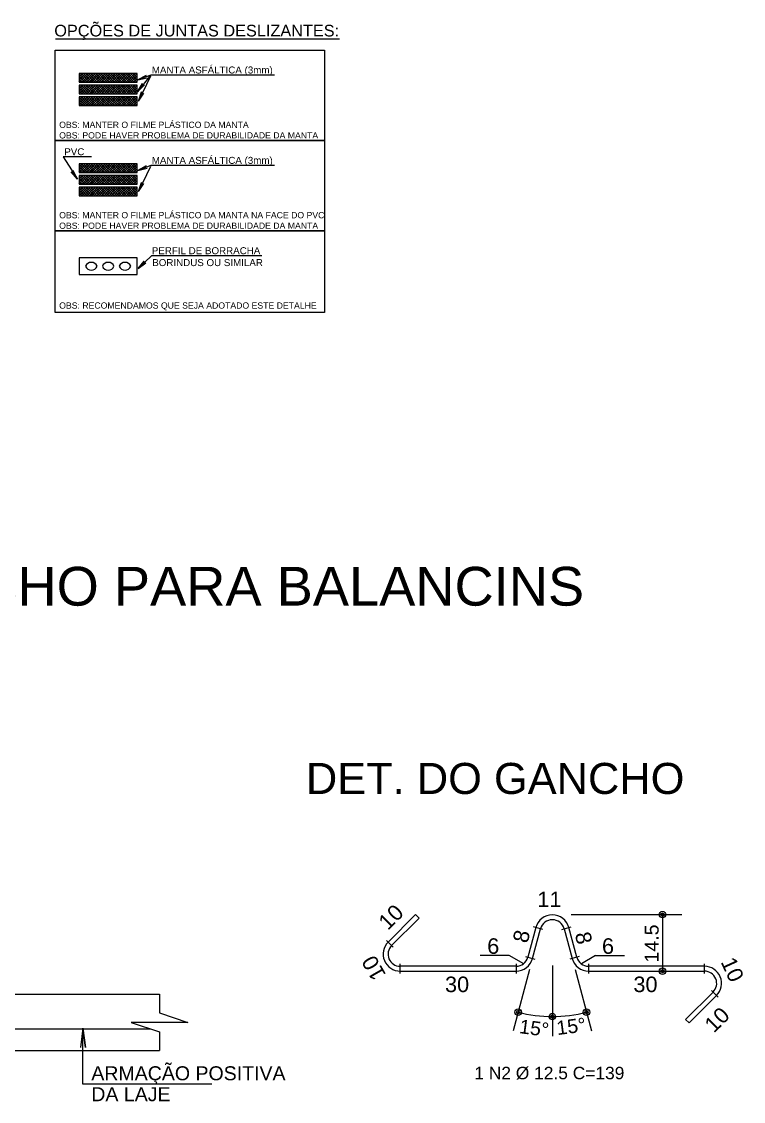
# Model space of a CAD drawing. Extents: x 0 to 119, y 0 to 84.
# Drawn here: x 62.22 to 71.51, y 43.78 to 57.69 of the extents above; entities that cross this region are included whole.
import ezdxf

# ---------------------------------------------------------------- set-up
doc = ezdxf.new("R2010")
doc.units = 0
doc.header["$MEASUREMENT"] = 0
for name, color, linetype in [('1', 3, 'CONTINUOUS'), ('10', 252, 'CONTINUOUS'), ('11', 4, 'CONTINUOUS'), ('12', 170, 'CONTINUOUS'), ('15', 12, 'CONTINUOUS'), ('3', 7, 'CONTINUOUS'), ('32', 250, 'CONTINUOUS'), ('9', 8, 'CONTINUOUS')]:
    doc.layers.add(name, color=color, linetype=linetype)
doc.styles.add('TQS_ARIAL', font='arial.ttf')

msp = doc.modelspace()

# ---------------------------------------------------------------- linework, layer by layer
at = {"layer": '1', "color": 3, "linetype": 'Continuous'}
for p, q in [((62.960126, 55.628734), (63.04154, 55.710149)), ((62.960126, 55.660554), (63.009721, 55.710149)), ((62.960126, 55.692374), (62.977901, 55.710149)), ((63.710126, 55.710149), (62.960126, 55.710149)), ((62.960126, 55.710149), (62.960126, 55.597649)), ((63.053277, 55.611621), (62.960126, 55.704772)), ((63.025608, 55.607471), (62.960126, 55.672952)), ((62.96099, 55.597778), (63.07336, 55.710149)), ((63.080946, 55.615772), (62.98657, 55.710149)), ((62.998425, 55.603393), (63.10518, 55.710149)), ((63.108616, 55.619922), (63.018389, 55.710149)), ((63.03586, 55.609009), (63.137, 55.710149)), ((63.136285, 55.624072), (63.050209, 55.710149)), ((63.073295, 55.614624), (63.16882, 55.710149)), ((63.163955, 55.628223), (63.082029, 55.710149)), ((63.11073, 55.620239), (63.200639, 55.710149)), ((63.191624, 55.632373), (63.113849, 55.710149)), ((63.219293, 55.636524), (63.145669, 55.710149)), ((63.148165, 55.625854), (63.232459, 55.710149)), ((63.246963, 55.640674), (63.177488, 55.710149)), ((63.1856, 55.63147), (63.264279, 55.710149)), ((63.274632, 55.644825), (63.209308, 55.710149)), ((63.223035, 55.637085), (63.296099, 55.710149)), ((63.302302, 55.648975), (63.241128, 55.710149)), ((63.247238, 55.597649), (63.297905, 55.648315)), ((63.26047, 55.6427), (63.327919, 55.710149)), ((63.329971, 55.653125), (63.272948, 55.710149)), ((63.279058, 55.597649), (63.33534, 55.653931)), ((63.297905, 55.648315), (63.359738, 55.710149)), ((63.353628, 55.597649), (63.302302, 55.648975)), ((63.35764, 55.657276), (63.304768, 55.710149)), ((63.310878, 55.597649), (63.372775, 55.659546)), ((63.385448, 55.597649), (63.329971, 55.653125)), ((63.33534, 55.653931), (63.391558, 55.710149)), ((63.38531, 55.661426), (63.336587, 55.710149)), ((63.342698, 55.597649), (63.410211, 55.665161)), ((63.417268, 55.597649), (63.35764, 55.657276)), ((63.412979, 55.665577), (63.368407, 55.710149)), ((63.372775, 55.659546), (63.423378, 55.710149)), ((63.374518, 55.597649), (63.447646, 55.670777)), ((63.449087, 55.597649), (63.38531, 55.661426)), ((63.440649, 55.669727), (63.400227, 55.710149)), ((63.406337, 55.597649), (63.485081, 55.676392)), ((63.410211, 55.665161), (63.455198, 55.710149)), ((63.480907, 55.597649), (63.412979, 55.665577)), ((63.468318, 55.673877), (63.432047, 55.710149)), ((63.438157, 55.597649), (63.522516, 55.682007)), ((63.512727, 55.597649), (63.440649, 55.669727)), ((63.447646, 55.670777), (63.487018, 55.710149)), ((63.495987, 55.678028), (63.463867, 55.710149)), ((63.544547, 55.597649), (63.468318, 55.673877)), ((63.469977, 55.597649), (63.559951, 55.687622)), ((63.485081, 55.676392), (63.518837, 55.710149)), ((63.523657, 55.682178), (63.495686, 55.710149)), ((63.576367, 55.597649), (63.495987, 55.678028)), ((63.501797, 55.597649), (63.597386, 55.693238)), ((63.522516, 55.682007), (63.550657, 55.710149)), ((63.608186, 55.597649), (63.523657, 55.682178)), ((63.551326, 55.686329), (63.527506, 55.710149)), ((63.533617, 55.597649), (63.634821, 55.698853)), ((63.640006, 55.597649), (63.551326, 55.686329)), ((63.578996, 55.690479), (63.559326, 55.710149)), ((63.559951, 55.687622), (63.582477, 55.710149)), ((63.565437, 55.597649), (63.672256, 55.704468)), ((63.671826, 55.597649), (63.578996, 55.690479)), ((63.606665, 55.694629), (63.591146, 55.710149)), ((63.597256, 55.597649), (63.709691, 55.710083)), ((63.597386, 55.693238), (63.614297, 55.710149)), ((63.703646, 55.597649), (63.606665, 55.694629)), ((63.634334, 55.69878), (63.622966, 55.710149)), ((63.629076, 55.597649), (63.710126, 55.678699)), ((63.710126, 55.622988), (63.634334, 55.69878)), ((63.634821, 55.698853), (63.646117, 55.710149)), ((63.662004, 55.70293), (63.654785, 55.710149)), ((63.710126, 55.654808), (63.662004, 55.70293)), ((63.672256, 55.704468), (63.677937, 55.710149)), ((63.689673, 55.707081), (63.686605, 55.710149)), ((63.710126, 55.686628), (63.689673, 55.707081)), ((63.710126, 55.597649), (63.710126, 55.710149)), ((62.997938, 55.60332), (62.960126, 55.641132)), ((62.970269, 55.59917), (62.960126, 55.609313)), ((62.960126, 55.597649), (63.710126, 55.597649)), ((62.97179, 55.597649), (62.970269, 55.59917)), ((62.99268, 55.597649), (62.998425, 55.603393)), ((63.00361, 55.597649), (62.997938, 55.60332)), ((63.0245, 55.597649), (63.03586, 55.609009)), ((63.03543, 55.597649), (63.025608, 55.607471)), ((63.06725, 55.597649), (63.053277, 55.611621)), ((63.05632, 55.597649), (63.073295, 55.614624)), ((63.09907, 55.597649), (63.080946, 55.615772)), ((63.088139, 55.597649), (63.11073, 55.620239)), ((63.130889, 55.597649), (63.108616, 55.619922)), ((63.119959, 55.597649), (63.148165, 55.625854)), ((63.162709, 55.597649), (63.136285, 55.624072)), ((63.151779, 55.597649), (63.1856, 55.63147)), ((63.194529, 55.597649), (63.163955, 55.628223)), ((63.183599, 55.597649), (63.223035, 55.637085)), ((63.226349, 55.597649), (63.191624, 55.632373)), ((63.215419, 55.597649), (63.26047, 55.6427)), ((63.258169, 55.597649), (63.219293, 55.636524)), ((63.289988, 55.597649), (63.246963, 55.640674)), ((63.321808, 55.597649), (63.274632, 55.644825)), ((63.660896, 55.597649), (63.710126, 55.646879)), ((63.692716, 55.597649), (63.710126, 55.615059))]:
    msp.add_line(p, q, dxfattribs=at)
at = {"layer": '10', "color": 252, "linetype": 'Continuous'}
for p, q in [((68.498933, 45.658764), (68.126083, 45.658764)), ((68.687334, 45.553766), (68.498933, 45.658764)), ((69.609943, 45.658764), (69.429583, 45.552267)), ((69.609943, 45.658764), (69.982792, 45.658764))]:
    msp.add_line(p, q, dxfattribs=at)
at = {"layer": '11', "color": 4, "linetype": 'Continuous'}
for p, q in [((62.960126, 56.942821), (63.04154, 57.024235)), ((62.960126, 56.97464), (63.009721, 57.024235)), ((62.960126, 57.00646), (62.977901, 57.024235)), ((63.710126, 57.024235), (62.960126, 57.024235)), ((62.960126, 57.024235), (62.960126, 56.911735)), ((63.053277, 56.925707), (62.960126, 57.018858)), ((63.025608, 56.921557), (62.960126, 56.987039)), ((62.997938, 56.917407), (62.960126, 56.955219)), ((62.970269, 56.913256), (62.960126, 56.923399)), ((62.960126, 56.911735), (63.710126, 56.911735)), ((62.96099, 56.911864), (63.07336, 57.024235)), ((62.97179, 56.911735), (62.970269, 56.913256)), ((63.080946, 56.929858), (62.98657, 57.024235)), ((62.99268, 56.911735), (62.998425, 56.91748)), ((63.00361, 56.911735), (62.997938, 56.917407)), ((62.998425, 56.91748), (63.10518, 57.024235)), ((63.108616, 56.934008), (63.018389, 57.024235)), ((63.0245, 56.911735), (63.03586, 56.923095)), ((63.03543, 56.911735), (63.025608, 56.921557)), ((63.03586, 56.923095), (63.137, 57.024235)), ((63.136285, 56.938159), (63.050209, 57.024235)), ((63.06725, 56.911735), (63.053277, 56.925707)), ((63.05632, 56.911735), (63.073295, 56.92871)), ((63.073295, 56.92871), (63.16882, 57.024235)), ((63.09907, 56.911735), (63.080946, 56.929858)), ((63.163955, 56.942309), (63.082029, 57.024235)), ((63.088139, 56.911735), (63.11073, 56.934325)), ((63.130889, 56.911735), (63.108616, 56.934008)), ((63.11073, 56.934325), (63.200639, 57.024235)), ((63.191624, 56.946459), (63.113849, 57.024235)), ((63.119959, 56.911735), (63.148165, 56.939941)), ((63.162709, 56.911735), (63.136285, 56.938159)), ((63.219293, 56.95061), (63.145669, 57.024235)), ((63.148165, 56.939941), (63.232459, 57.024235)), ((63.151779, 56.911735), (63.1856, 56.945556)), ((63.194529, 56.911735), (63.163955, 56.942309)), ((63.246963, 56.95476), (63.177488, 57.024235)), ((63.183599, 56.911735), (63.223035, 56.951171)), ((63.1856, 56.945556), (63.264279, 57.024235)), ((63.226349, 56.911735), (63.191624, 56.946459)), ((63.274632, 56.958911), (63.209308, 57.024235)), ((63.215419, 56.911735), (63.26047, 56.956786)), ((63.258169, 56.911735), (63.219293, 56.95061)), ((63.223035, 56.951171), (63.296099, 57.024235)), ((63.302302, 56.963061), (63.241128, 57.024235)), ((63.289988, 56.911735), (63.246963, 56.95476)), ((63.247238, 56.911735), (63.297905, 56.962402)), ((63.26047, 56.956786), (63.327919, 57.024235)), ((63.329971, 56.967212), (63.272948, 57.024235)), ((63.321808, 56.911735), (63.274632, 56.958911)), ((63.279058, 56.911735), (63.33534, 56.968017)), ((63.297905, 56.962402), (63.359738, 57.024235)), ((63.353628, 56.911735), (63.302302, 56.963061)), ((63.35764, 56.971362), (63.304768, 57.024235)), ((63.310878, 56.911735), (63.372775, 56.973632)), ((63.385448, 56.911735), (63.329971, 56.967212)), ((63.33534, 56.968017), (63.391558, 57.024235)), ((63.38531, 56.975512), (63.336587, 57.024235)), ((63.342698, 56.911735), (63.410211, 56.979247)), ((63.417268, 56.911735), (63.35764, 56.971362)), ((63.412979, 56.979663), (63.368407, 57.024235)), ((63.372775, 56.973632), (63.423378, 57.024235)), ((63.374518, 56.911735), (63.447646, 56.984863)), ((63.449087, 56.911735), (63.38531, 56.975512)), ((63.440649, 56.983813), (63.400227, 57.024235)), ((63.406337, 56.911735), (63.485081, 56.990478)), ((63.410211, 56.979247), (63.455198, 57.024235)), ((63.480907, 56.911735), (63.412979, 56.979663)), ((63.468318, 56.987964), (63.432047, 57.024235)), ((63.438157, 56.911735), (63.522516, 56.996093)), ((63.512727, 56.911735), (63.440649, 56.983813)), ((63.447646, 56.984863), (63.487018, 57.024235)), ((63.495987, 56.992114), (63.463867, 57.024235)), ((63.544547, 56.911735), (63.468318, 56.987964)), ((63.469977, 56.911735), (63.559951, 57.001709)), ((63.485081, 56.990478), (63.518837, 57.024235)), ((63.523657, 56.996264), (63.495686, 57.024235)), ((63.576367, 56.911735), (63.495987, 56.992114)), ((63.501797, 56.911735), (63.597386, 57.007324)), ((63.522516, 56.996093), (63.550657, 57.024235)), ((63.608186, 56.911735), (63.523657, 56.996264)), ((63.551326, 57.000415), (63.527506, 57.024235)), ((63.533617, 56.911735), (63.634821, 57.012939)), ((63.640006, 56.911735), (63.551326, 57.000415)), ((63.578996, 57.004565), (63.559326, 57.024235)), ((63.559951, 57.001709), (63.582477, 57.024235)), ((63.565437, 56.911735), (63.672256, 57.018554)), ((63.671826, 56.911735), (63.578996, 57.004565)), ((63.606665, 57.008716), (63.591146, 57.024235)), ((63.597256, 56.911735), (63.709691, 57.02417)), ((63.597386, 57.007324), (63.614297, 57.024235)), ((63.703646, 56.911735), (63.606665, 57.008716)), ((63.634334, 57.012866), (63.622966, 57.024235)), ((63.629076, 56.911735), (63.710126, 56.992785)), ((63.710126, 56.937074), (63.634334, 57.012866)), ((63.634821, 57.012939), (63.646117, 57.024235)), ((63.662004, 57.017016), (63.654785, 57.024235)), ((63.660896, 56.911735), (63.710126, 56.960965)), ((63.710126, 56.968894), (63.662004, 57.017016)), ((63.672256, 57.018554), (63.677937, 57.024235)), ((63.689673, 57.021167), (63.686605, 57.024235)), ((63.710126, 57.000714), (63.689673, 57.021167)), ((63.692716, 56.911735), (63.710126, 56.929145)), ((63.710126, 56.911735), (63.710126, 57.024235)), ((62.960126, 56.792821), (63.04154, 56.874235)), ((62.960126, 56.82464), (63.009721, 56.874235)), ((62.960126, 56.85646), (62.977901, 56.874235)), ((63.710126, 56.874235), (62.960126, 56.874235)), ((62.960126, 56.874235), (62.960126, 56.761735)), ((63.053277, 56.775707), (62.960126, 56.868858)), ((63.025608, 56.771557), (62.960126, 56.837039)), ((62.997938, 56.767407), (62.960126, 56.805219)), ((62.970269, 56.763256), (62.960126, 56.773399)), ((62.960126, 56.761735), (63.710126, 56.761735)), ((62.96099, 56.761864), (63.07336, 56.874235)), ((62.97179, 56.761735), (62.970269, 56.763256)), ((63.080946, 56.779858), (62.98657, 56.874235)), ((62.99268, 56.761735), (62.998425, 56.76748)), ((63.00361, 56.761735), (62.997938, 56.767407)), ((62.998425, 56.76748), (63.10518, 56.874235)), ((63.108616, 56.784008), (63.018389, 56.874235)), ((63.0245, 56.761735), (63.03586, 56.773095)), ((63.03543, 56.761735), (63.025608, 56.771557)), ((63.03586, 56.773095), (63.137, 56.874235)), ((63.136285, 56.788159), (63.050209, 56.874235)), ((63.06725, 56.761735), (63.053277, 56.775707)), ((63.05632, 56.761735), (63.073295, 56.77871)), ((63.073295, 56.77871), (63.16882, 56.874235)), ((63.09907, 56.761735), (63.080946, 56.779858)), ((63.163955, 56.792309), (63.082029, 56.874235)), ((63.088139, 56.761735), (63.11073, 56.784325)), ((63.130889, 56.761735), (63.108616, 56.784008)), ((63.11073, 56.784325), (63.200639, 56.874235)), ((63.191624, 56.796459), (63.113849, 56.874235)), ((63.119959, 56.761735), (63.148165, 56.789941)), ((63.162709, 56.761735), (63.136285, 56.788159)), ((63.219293, 56.80061), (63.145669, 56.874235)), ((63.148165, 56.789941), (63.232459, 56.874235)), ((63.151779, 56.761735), (63.1856, 56.795556)), ((63.194529, 56.761735), (63.163955, 56.792309)), ((63.246963, 56.80476), (63.177488, 56.874235)), ((63.183599, 56.761735), (63.223035, 56.801171)), ((63.1856, 56.795556), (63.264279, 56.874235)), ((63.226349, 56.761735), (63.191624, 56.796459)), ((63.274632, 56.808911), (63.209308, 56.874235)), ((63.215419, 56.761735), (63.26047, 56.806786)), ((63.258169, 56.761735), (63.219293, 56.80061)), ((63.223035, 56.801171), (63.296099, 56.874235)), ((63.302302, 56.813061), (63.241128, 56.874235)), ((63.289988, 56.761735), (63.246963, 56.80476)), ((63.247238, 56.761735), (63.297905, 56.812402)), ((63.26047, 56.806786), (63.327919, 56.874235)), ((63.329971, 56.817212), (63.272948, 56.874235)), ((63.321808, 56.761735), (63.274632, 56.808911)), ((63.279058, 56.761735), (63.33534, 56.818017)), ((63.297905, 56.812402), (63.359738, 56.874235)), ((63.353628, 56.761735), (63.302302, 56.813061)), ((63.35764, 56.821362), (63.304768, 56.874235)), ((63.310878, 56.761735), (63.372775, 56.823632)), ((63.385448, 56.761735), (63.329971, 56.817212)), ((63.33534, 56.818017), (63.391558, 56.874235)), ((63.38531, 56.825512), (63.336587, 56.874235)), ((63.342698, 56.761735), (63.410211, 56.829247)), ((63.417268, 56.761735), (63.35764, 56.821362)), ((63.412979, 56.829663), (63.368407, 56.874235)), ((63.372775, 56.823632), (63.423378, 56.874235)), ((63.374518, 56.761735), (63.447646, 56.834863)), ((63.449087, 56.761735), (63.38531, 56.825512)), ((63.440649, 56.833813), (63.400227, 56.874235)), ((63.406337, 56.761735), (63.485081, 56.840478)), ((63.410211, 56.829247), (63.455198, 56.874235)), ((63.480907, 56.761735), (63.412979, 56.829663)), ((63.468318, 56.837964), (63.432047, 56.874235)), ((63.438157, 56.761735), (63.522516, 56.846093)), ((63.512727, 56.761735), (63.440649, 56.833813)), ((63.447646, 56.834863), (63.487018, 56.874235)), ((63.495987, 56.842114), (63.463867, 56.874235)), ((63.544547, 56.761735), (63.468318, 56.837964)), ((63.469977, 56.761735), (63.559951, 56.851709)), ((63.485081, 56.840478), (63.518837, 56.874235)), ((63.523657, 56.846264), (63.495686, 56.874235)), ((63.576367, 56.761735), (63.495987, 56.842114)), ((63.501797, 56.761735), (63.597386, 56.857324)), ((63.522516, 56.846093), (63.550657, 56.874235)), ((63.608186, 56.761735), (63.523657, 56.846264)), ((63.551326, 56.850415), (63.527506, 56.874235)), ((63.533617, 56.761735), (63.634821, 56.862939)), ((63.640006, 56.761735), (63.551326, 56.850415)), ((63.578996, 56.854565), (63.559326, 56.874235)), ((63.559951, 56.851709), (63.582477, 56.874235)), ((63.565437, 56.761735), (63.672256, 56.868554)), ((63.671826, 56.761735), (63.578996, 56.854565)), ((63.606665, 56.858716), (63.591146, 56.874235)), ((63.597256, 56.761735), (63.709691, 56.87417)), ((63.597386, 56.857324), (63.614297, 56.874235)), ((63.703646, 56.761735), (63.606665, 56.858716)), ((63.634334, 56.862866), (63.622966, 56.874235)), ((63.629076, 56.761735), (63.710126, 56.842785)), ((63.710126, 56.787074), (63.634334, 56.862866)), ((63.634821, 56.862939), (63.646117, 56.874235)), ((63.662004, 56.867016), (63.654785, 56.874235)), ((63.660896, 56.761735), (63.710126, 56.810965)), ((63.710126, 56.818894), (63.662004, 56.867016)), ((63.672256, 56.868554), (63.677937, 56.874235)), ((63.689673, 56.871167), (63.686605, 56.874235)), ((63.710126, 56.850714), (63.689673, 56.871167)), ((63.692716, 56.761735), (63.710126, 56.779145)), ((63.710126, 56.761735), (63.710126, 56.874235)), ((62.960126, 56.642821), (63.04154, 56.724235)), ((62.960126, 56.67464), (63.009721, 56.724235)), ((62.960126, 56.70646), (62.977901, 56.724235)), ((63.710126, 56.724235), (62.960126, 56.724235)), ((62.960126, 56.724235), (62.960126, 56.611735)), ((63.053277, 56.625707), (62.960126, 56.718858)), ((63.025608, 56.621557), (62.960126, 56.687039)), ((62.997938, 56.617407), (62.960126, 56.655219)), ((62.970269, 56.613256), (62.960126, 56.623399)), ((62.96099, 56.611864), (63.07336, 56.724235)), ((63.080946, 56.629858), (62.98657, 56.724235)), ((62.998425, 56.61748), (63.10518, 56.724235)), ((63.108616, 56.634008), (63.018389, 56.724235)), ((63.0245, 56.611735), (63.03586, 56.623095)), ((63.03543, 56.611735), (63.025608, 56.621557)), ((63.03586, 56.623095), (63.137, 56.724235)), ((63.136285, 56.638159), (63.050209, 56.724235)), ((63.06725, 56.611735), (63.053277, 56.625707)), ((63.05632, 56.611735), (63.073295, 56.62871)), ((63.073295, 56.62871), (63.16882, 56.724235)), ((63.09907, 56.611735), (63.080946, 56.629858)), ((63.163955, 56.642309), (63.082029, 56.724235)), ((63.088139, 56.611735), (63.11073, 56.634325)), ((63.130889, 56.611735), (63.108616, 56.634008)), ((63.11073, 56.634325), (63.200639, 56.724235)), ((63.191624, 56.646459), (63.113849, 56.724235)), ((63.119959, 56.611735), (63.148165, 56.639941)), ((63.162709, 56.611735), (63.136285, 56.638159)), ((63.219293, 56.65061), (63.145669, 56.724235)), ((63.148165, 56.639941), (63.232459, 56.724235)), ((63.151779, 56.611735), (63.1856, 56.645556)), ((63.194529, 56.611735), (63.163955, 56.642309)), ((63.246963, 56.65476), (63.177488, 56.724235)), ((63.183599, 56.611735), (63.223035, 56.651171)), ((63.1856, 56.645556), (63.264279, 56.724235)), ((63.226349, 56.611735), (63.191624, 56.646459)), ((63.274632, 56.658911), (63.209308, 56.724235)), ((63.215419, 56.611735), (63.26047, 56.656786)), ((63.258169, 56.611735), (63.219293, 56.65061)), ((63.223035, 56.651171), (63.296099, 56.724235)), ((63.302302, 56.663061), (63.241128, 56.724235)), ((63.289988, 56.611735), (63.246963, 56.65476)), ((63.247238, 56.611735), (63.297905, 56.662402)), ((63.26047, 56.656786), (63.327919, 56.724235)), ((63.329971, 56.667212), (63.272948, 56.724235)), ((63.321808, 56.611735), (63.274632, 56.658911)), ((63.279058, 56.611735), (63.33534, 56.668017)), ((63.297905, 56.662402), (63.359738, 56.724235)), ((63.353628, 56.611735), (63.302302, 56.663061)), ((63.35764, 56.671362), (63.304768, 56.724235)), ((63.310878, 56.611735), (63.372775, 56.673632)), ((63.385448, 56.611735), (63.329971, 56.667212)), ((63.33534, 56.668017), (63.391558, 56.724235)), ((63.38531, 56.675512), (63.336587, 56.724235)), ((63.342698, 56.611735), (63.410211, 56.679247)), ((63.417268, 56.611735), (63.35764, 56.671362)), ((63.412979, 56.679663), (63.368407, 56.724235)), ((63.372775, 56.673632), (63.423378, 56.724235)), ((63.374518, 56.611735), (63.447646, 56.684863)), ((63.449087, 56.611735), (63.38531, 56.675512)), ((63.440649, 56.683813), (63.400227, 56.724235)), ((63.406337, 56.611735), (63.485081, 56.690478)), ((63.410211, 56.679247), (63.455198, 56.724235)), ((63.480907, 56.611735), (63.412979, 56.679663)), ((63.468318, 56.687964), (63.432047, 56.724235)), ((63.438157, 56.611735), (63.522516, 56.696093)), ((63.512727, 56.611735), (63.440649, 56.683813)), ((63.447646, 56.684863), (63.487018, 56.724235)), ((63.495987, 56.692114), (63.463867, 56.724235)), ((63.544547, 56.611735), (63.468318, 56.687964)), ((63.469977, 56.611735), (63.559951, 56.701709)), ((63.485081, 56.690478), (63.518837, 56.724235)), ((63.523657, 56.696264), (63.495686, 56.724235)), ((63.576367, 56.611735), (63.495987, 56.692114)), ((63.501797, 56.611735), (63.597386, 56.707324)), ((63.522516, 56.696093), (63.550657, 56.724235)), ((63.608186, 56.611735), (63.523657, 56.696264)), ((63.551326, 56.700415), (63.527506, 56.724235)), ((63.533617, 56.611735), (63.634821, 56.712939)), ((63.640006, 56.611735), (63.551326, 56.700415)), ((63.578996, 56.704565), (63.559326, 56.724235)), ((63.559951, 56.701709), (63.582477, 56.724235)), ((63.565437, 56.611735), (63.672256, 56.718554)), ((63.671826, 56.611735), (63.578996, 56.704565)), ((63.606665, 56.708716), (63.591146, 56.724235)), ((63.597256, 56.611735), (63.709691, 56.72417)), ((63.597386, 56.707324), (63.614297, 56.724235)), ((63.703646, 56.611735), (63.606665, 56.708716)), ((63.634334, 56.712866), (63.622966, 56.724235)), ((63.629076, 56.611735), (63.710126, 56.692785)), ((63.710126, 56.637074), (63.634334, 56.712866)), ((63.634821, 56.712939), (63.646117, 56.724235)), ((63.662004, 56.717016), (63.654785, 56.724235)), ((63.660896, 56.611735), (63.710126, 56.660965)), ((63.710126, 56.668894), (63.662004, 56.717016)), ((63.672256, 56.718554), (63.677937, 56.724235)), ((63.689673, 56.721167), (63.686605, 56.724235)), ((63.710126, 56.700714), (63.689673, 56.721167)), ((63.692716, 56.611735), (63.710126, 56.629145)), ((63.710126, 56.611735), (63.710126, 56.724235)), ((62.960126, 56.611735), (63.710126, 56.611735)), ((62.97179, 56.611735), (62.970269, 56.613256)), ((62.99268, 56.611735), (62.998425, 56.61748)), ((63.00361, 56.611735), (62.997938, 56.617407)), ((62.960126, 55.778734), (63.04154, 55.860149)), ((62.960126, 55.810554), (63.009721, 55.860149)), ((62.960126, 55.842374), (62.977901, 55.860149)), ((63.710126, 55.860149), (62.960126, 55.860149)), ((62.960126, 55.860149), (62.960126, 55.747649)), ((63.053277, 55.761621), (62.960126, 55.854772)), ((63.025608, 55.757471), (62.960126, 55.822952)), ((62.997938, 55.75332), (62.960126, 55.791132)), ((62.96099, 55.747778), (63.07336, 55.860149)), ((63.080946, 55.765772), (62.98657, 55.860149)), ((62.998425, 55.753393), (63.10518, 55.860149)), ((63.108616, 55.769922), (63.018389, 55.860149)), ((63.03586, 55.759009), (63.137, 55.860149)), ((63.136285, 55.774072), (63.050209, 55.860149)), ((63.073295, 55.764624), (63.16882, 55.860149)), ((63.163955, 55.778223), (63.082029, 55.860149)), ((63.11073, 55.770239), (63.200639, 55.860149)), ((63.191624, 55.782373), (63.113849, 55.860149)), ((63.219293, 55.786524), (63.145669, 55.860149)), ((63.148165, 55.775854), (63.232459, 55.860149)), ((63.246963, 55.790674), (63.177488, 55.860149)), ((63.183599, 55.747649), (63.223035, 55.787085)), ((63.1856, 55.78147), (63.264279, 55.860149)), ((63.274632, 55.794825), (63.209308, 55.860149)), ((63.215419, 55.747649), (63.26047, 55.7927)), ((63.258169, 55.747649), (63.219293, 55.786524)), ((63.223035, 55.787085), (63.296099, 55.860149)), ((63.302302, 55.798975), (63.241128, 55.860149)), ((63.289988, 55.747649), (63.246963, 55.790674)), ((63.247238, 55.747649), (63.297905, 55.798315)), ((63.26047, 55.7927), (63.327919, 55.860149)), ((63.329971, 55.803125), (63.272948, 55.860149)), ((63.321808, 55.747649), (63.274632, 55.794825)), ((63.279058, 55.747649), (63.33534, 55.803931)), ((63.297905, 55.798315), (63.359738, 55.860149)), ((63.353628, 55.747649), (63.302302, 55.798975)), ((63.35764, 55.807276), (63.304768, 55.860149)), ((63.310878, 55.747649), (63.372775, 55.809546)), ((63.385448, 55.747649), (63.329971, 55.803125)), ((63.33534, 55.803931), (63.391558, 55.860149)), ((63.38531, 55.811426), (63.336587, 55.860149)), ((63.342698, 55.747649), (63.410211, 55.815161)), ((63.417268, 55.747649), (63.35764, 55.807276)), ((63.412979, 55.815577), (63.368407, 55.860149)), ((63.372775, 55.809546), (63.423378, 55.860149)), ((63.374518, 55.747649), (63.447646, 55.820777)), ((63.449087, 55.747649), (63.38531, 55.811426)), ((63.440649, 55.819727), (63.400227, 55.860149)), ((63.406337, 55.747649), (63.485081, 55.826392)), ((63.410211, 55.815161), (63.455198, 55.860149)), ((63.480907, 55.747649), (63.412979, 55.815577)), ((63.468318, 55.823877), (63.432047, 55.860149)), ((63.438157, 55.747649), (63.522516, 55.832007)), ((63.512727, 55.747649), (63.440649, 55.819727)), ((63.447646, 55.820777), (63.487018, 55.860149)), ((63.495987, 55.828028), (63.463867, 55.860149)), ((63.544547, 55.747649), (63.468318, 55.823877)), ((63.469977, 55.747649), (63.559951, 55.837622)), ((63.485081, 55.826392), (63.518837, 55.860149)), ((63.523657, 55.832178), (63.495686, 55.860149)), ((63.576367, 55.747649), (63.495987, 55.828028)), ((63.501797, 55.747649), (63.597386, 55.843238)), ((63.522516, 55.832007), (63.550657, 55.860149)), ((63.608186, 55.747649), (63.523657, 55.832178)), ((63.551326, 55.836329), (63.527506, 55.860149)), ((63.533617, 55.747649), (63.634821, 55.848853)), ((63.640006, 55.747649), (63.551326, 55.836329)), ((63.578996, 55.840479), (63.559326, 55.860149)), ((63.559951, 55.837622), (63.582477, 55.860149)), ((63.565437, 55.747649), (63.672256, 55.854468)), ((63.671826, 55.747649), (63.578996, 55.840479)), ((63.606665, 55.844629), (63.591146, 55.860149)), ((63.597256, 55.747649), (63.709691, 55.860083)), ((63.597386, 55.843238), (63.614297, 55.860149)), ((63.703646, 55.747649), (63.606665, 55.844629)), ((63.634334, 55.84878), (63.622966, 55.860149)), ((63.629076, 55.747649), (63.710126, 55.828699)), ((63.710126, 55.772988), (63.634334, 55.84878)), ((63.634821, 55.848853), (63.646117, 55.860149)), ((63.662004, 55.85293), (63.654785, 55.860149)), ((63.660896, 55.747649), (63.710126, 55.796879)), ((63.710126, 55.804808), (63.662004, 55.85293)), ((63.672256, 55.854468), (63.677937, 55.860149)), ((63.689673, 55.857081), (63.686605, 55.860149)), ((63.710126, 55.836628), (63.689673, 55.857081)), ((63.710126, 55.747649), (63.710126, 55.860149)), ((62.970269, 55.74917), (62.960126, 55.759313)), ((62.960126, 55.747649), (63.710126, 55.747649)), ((62.97179, 55.747649), (62.970269, 55.74917)), ((62.99268, 55.747649), (62.998425, 55.753393)), ((63.00361, 55.747649), (62.997938, 55.75332)), ((63.0245, 55.747649), (63.03586, 55.759009)), ((63.03543, 55.747649), (63.025608, 55.757471)), ((63.06725, 55.747649), (63.053277, 55.761621)), ((63.05632, 55.747649), (63.073295, 55.764624)), ((63.09907, 55.747649), (63.080946, 55.765772)), ((63.088139, 55.747649), (63.11073, 55.770239)), ((63.130889, 55.747649), (63.108616, 55.769922)), ((63.119959, 55.747649), (63.148165, 55.775854)), ((63.162709, 55.747649), (63.136285, 55.774072)), ((63.151779, 55.747649), (63.1856, 55.78147)), ((63.194529, 55.747649), (63.163955, 55.778223)), ((63.226349, 55.747649), (63.191624, 55.782373)), ((63.692716, 55.747649), (63.710126, 55.765059)), ((62.960126, 55.478734), (63.04154, 55.560149)), ((62.960126, 55.510554), (63.009721, 55.560149)), ((62.960126, 55.542374), (62.977901, 55.560149)), ((63.710126, 55.560149), (62.960126, 55.560149)), ((62.960126, 55.560149), (62.960126, 55.447649)), ((63.053277, 55.461621), (62.960126, 55.554772)), ((63.025608, 55.457471), (62.960126, 55.522952)), ((62.96099, 55.447778), (63.07336, 55.560149)), ((63.080946, 55.465772), (62.98657, 55.560149)), ((62.998425, 55.453393), (63.10518, 55.560149)), ((63.108616, 55.469922), (63.018389, 55.560149)), ((63.03586, 55.459009), (63.137, 55.560149)), ((63.136285, 55.474072), (63.050209, 55.560149)), ((63.073295, 55.464624), (63.16882, 55.560149)), ((63.163955, 55.478223), (63.082029, 55.560149)), ((63.11073, 55.470239), (63.200639, 55.560149)), ((63.191624, 55.482373), (63.113849, 55.560149)), ((63.219293, 55.486524), (63.145669, 55.560149)), ((63.148165, 55.475854), (63.232459, 55.560149)), ((63.246963, 55.490674), (63.177488, 55.560149)), ((63.1856, 55.48147), (63.264279, 55.560149)), ((63.274632, 55.494825), (63.209308, 55.560149)), ((63.223035, 55.487085), (63.296099, 55.560149)), ((63.302302, 55.498975), (63.241128, 55.560149)), ((63.26047, 55.4927), (63.327919, 55.560149)), ((63.329971, 55.503125), (63.272948, 55.560149)), ((63.297905, 55.498315), (63.359738, 55.560149)), ((63.35764, 55.507276), (63.304768, 55.560149)), ((63.310878, 55.447649), (63.372775, 55.509546)), ((63.33534, 55.503931), (63.391558, 55.560149)), ((63.38531, 55.511426), (63.336587, 55.560149)), ((63.342698, 55.447649), (63.410211, 55.515161)), ((63.412979, 55.515577), (63.368407, 55.560149)), ((63.372775, 55.509546), (63.423378, 55.560149)), ((63.374518, 55.447649), (63.447646, 55.520777)), ((63.449087, 55.447649), (63.38531, 55.511426)), ((63.440649, 55.519727), (63.400227, 55.560149)), ((63.406337, 55.447649), (63.485081, 55.526392)), ((63.410211, 55.515161), (63.455198, 55.560149)), ((63.480907, 55.447649), (63.412979, 55.515577)), ((63.468318, 55.523877), (63.432047, 55.560149)), ((63.438157, 55.447649), (63.522516, 55.532007)), ((63.512727, 55.447649), (63.440649, 55.519727)), ((63.447646, 55.520777), (63.487018, 55.560149)), ((63.495987, 55.528028), (63.463867, 55.560149)), ((63.544547, 55.447649), (63.468318, 55.523877)), ((63.469977, 55.447649), (63.559951, 55.537622)), ((63.485081, 55.526392), (63.518837, 55.560149)), ((63.523657, 55.532178), (63.495686, 55.560149)), ((63.576367, 55.447649), (63.495987, 55.528028)), ((63.501797, 55.447649), (63.597386, 55.543238)), ((63.522516, 55.532007), (63.550657, 55.560149)), ((63.608186, 55.447649), (63.523657, 55.532178)), ((63.551326, 55.536329), (63.527506, 55.560149)), ((63.533617, 55.447649), (63.634821, 55.548853)), ((63.640006, 55.447649), (63.551326, 55.536329)), ((63.578996, 55.540479), (63.559326, 55.560149)), ((63.559951, 55.537622), (63.582477, 55.560149)), ((63.565437, 55.447649), (63.672256, 55.554468)), ((63.671826, 55.447649), (63.578996, 55.540479)), ((63.606665, 55.544629), (63.591146, 55.560149)), ((63.597256, 55.447649), (63.709691, 55.560083)), ((63.597386, 55.543238), (63.614297, 55.560149)), ((63.703646, 55.447649), (63.606665, 55.544629)), ((63.634334, 55.54878), (63.622966, 55.560149)), ((63.629076, 55.447649), (63.710126, 55.528699)), ((63.710126, 55.472988), (63.634334, 55.54878)), ((63.634821, 55.548853), (63.646117, 55.560149)), ((63.662004, 55.55293), (63.654785, 55.560149)), ((63.710126, 55.504808), (63.662004, 55.55293)), ((63.672256, 55.554468), (63.677937, 55.560149)), ((63.689673, 55.557081), (63.686605, 55.560149)), ((63.710126, 55.536628), (63.689673, 55.557081)), ((63.710126, 55.447649), (63.710126, 55.560149)), ((62.997938, 55.45332), (62.960126, 55.491132)), ((62.970269, 55.44917), (62.960126, 55.459313)), ((62.960126, 55.447649), (63.710126, 55.447649)), ((62.97179, 55.447649), (62.970269, 55.44917)), ((62.99268, 55.447649), (62.998425, 55.453393)), ((63.00361, 55.447649), (62.997938, 55.45332)), ((63.0245, 55.447649), (63.03586, 55.459009)), ((63.03543, 55.447649), (63.025608, 55.457471)), ((63.06725, 55.447649), (63.053277, 55.461621)), ((63.05632, 55.447649), (63.073295, 55.464624)), ((63.09907, 55.447649), (63.080946, 55.465772)), ((63.088139, 55.447649), (63.11073, 55.470239)), ((63.130889, 55.447649), (63.108616, 55.469922)), ((63.119959, 55.447649), (63.148165, 55.475854)), ((63.162709, 55.447649), (63.136285, 55.474072)), ((63.151779, 55.447649), (63.1856, 55.48147)), ((63.194529, 55.447649), (63.163955, 55.478223)), ((63.183599, 55.447649), (63.223035, 55.487085)), ((63.226349, 55.447649), (63.191624, 55.482373)), ((63.215419, 55.447649), (63.26047, 55.4927)), ((63.258169, 55.447649), (63.219293, 55.486524)), ((63.289988, 55.447649), (63.246963, 55.490674)), ((63.247238, 55.447649), (63.297905, 55.498315)), ((63.321808, 55.447649), (63.274632, 55.494825)), ((63.279058, 55.447649), (63.33534, 55.503931)), ((63.353628, 55.447649), (63.302302, 55.498975)), ((63.385448, 55.447649), (63.329971, 55.503125)), ((63.417268, 55.447649), (63.35764, 55.507276)), ((63.660896, 55.447649), (63.710126, 55.496879)), ((63.692716, 55.447649), (63.710126, 55.465059))]:
    msp.add_line(p, q, dxfattribs=at)
at = {"layer": '12', "color": 170, "linetype": 'Continuous'}
for p, q in [((67.293751, 46.186647), (66.940198, 45.833094)), ((66.984392, 45.7889), (67.337946, 46.142453)), ((67.337946, 46.142453), (67.293751, 46.186647)), ((68.841934, 46.019471), (68.739389, 45.636766)), ((68.799759, 45.62059), (68.902304, 46.003294)), ((68.931282, 45.99553), (68.812956, 46.027235)), ((69.177593, 45.99553), (69.295919, 46.027235)), ((69.206571, 46.003294), (69.309116, 45.62059)), ((69.369487, 45.636766), (69.266941, 46.019471)), ((67.005605, 45.767686), (66.918985, 45.854307)), ((68.710411, 45.644531), (68.828737, 45.612826)), ((69.398464, 45.644531), (69.280138, 45.612826)), ((67.095761, 45.42753), (67.095761, 45.55003)), ((68.587255, 45.52003), (67.095761, 45.52003)), ((68.587255, 45.55003), (68.587255, 45.42753)), ((69.52162, 45.55003), (69.52162, 45.42753)), ((71.013114, 45.52003), (69.52162, 45.52003)), ((71.013114, 45.42753), (71.013114, 45.55003)), ((67.095761, 45.45753), (68.587255, 45.45753)), ((69.52162, 45.45753), (71.013114, 45.45753)), ((71.124483, 45.188661), (70.77093, 44.835108)), ((70.815124, 44.790913), (71.168677, 45.144467)), ((71.10327, 45.209874), (71.18989, 45.123254)), ((70.77093, 44.835108), (70.815124, 44.790913)), ((52.025231, 44.715473), (63.880308, 44.715473))]:
    msp.add_line(p, q, dxfattribs=at)
for centre, radius, start, end in [((69.054438, 45.96253), 0.22, 15, 165), ((69.054438, 45.96253), 0.1575, 15, 165), ((67.095761, 45.67753), 0.22, 135, 270), ((67.095761, 45.67753), 0.1575, 135, 270), ((68.587255, 45.67753), 0.1575, 270, 345), ((69.52162, 45.67753), 0.1575, 195, 270), ((68.587255, 45.67753), 0.22, 270, 345), ((69.52162, 45.67753), 0.22, 195, 270), ((71.013114, 45.30003), 0.22, 315, 90), ((71.013114, 45.30003), 0.1575, 315, 90)]:
    msp.add_arc(centre, radius, start, end, dxfattribs=at)
at = {"layer": '3', "color": 7, "linetype": 'Continuous'}
for p, q in [((62.658457, 57.468539), (66.315309, 57.468539)), ((52.140954, 45.161895), (63.996031, 45.161895)), ((52.140954, 44.434401), (63.996031, 44.434401))]:
    msp.add_line(p, q, dxfattribs=at)
for points in [[(62.652403, 57.322352), (66.12218, 57.322352), (66.12218, 56.158266), (62.652403, 56.158266), (62.652403, 57.322352)], [(63.881794, 57.000836), (63.712744, 56.788695), (63.777218, 56.895784), (63.712744, 56.788695), (63.802738, 56.875448)], [(65.475502, 57.00287), (63.883414, 57.00287), (63.715826, 56.939186), (63.825879, 56.99846), (63.715826, 56.939186), (63.83747, 56.967957)], [(63.881794, 56.987577), (63.726003, 56.666051), (63.76536, 56.784694), (63.726003, 56.666051), (63.794726, 56.770465)], [(62.652403, 56.158266), (66.12218, 56.158266), (66.12218, 54.994179), (62.652403, 54.994179), (62.652403, 56.158266)], [(63.12006, 55.950675), (62.755017, 55.950675), (62.938605, 55.660348), (62.858579, 55.756374), (62.938605, 55.660348), (62.886159, 55.773814)], [(65.475502, 55.838784), (63.883414, 55.838784), (63.715826, 55.7751), (63.825879, 55.834374), (63.715826, 55.7751), (63.83747, 55.803871)], [(63.881794, 55.823491), (63.726003, 55.501965), (63.76536, 55.620608), (63.726003, 55.501965), (63.794726, 55.606379)], [(62.652403, 54.994179), (66.12218, 54.994179), (66.12218, 53.9449), (62.652403, 53.9449), (62.652403, 54.994179)], [(65.313971, 54.67237), (63.893118, 54.67237), (63.720445, 54.509564), (63.799423, 54.606453), (63.720445, 54.509564), (63.821808, 54.582711)], [(63.996031, 45.161895), (63.996031, 44.919396), (64.359778, 44.798148), (63.632284, 44.798148), (63.996031, 44.676899), (63.996031, 44.434401)]]:
    msp.add_lwpolyline(points, dxfattribs=at)
at = {"layer": '32', "color": 250, "linetype": 'Continuous'}
for p, q in [((69.047746, 46.185946), (69.047746, 46.185946)), ((69.297746, 46.185946), (70.723315, 46.185946)), ((70.473315, 46.185946), (70.473315, 45.45753)), ((69.054438, 45.532811), (69.054438, 44.62239)), ((68.762404, 45.481181), (68.550084, 44.68879)), ((69.346471, 45.481181), (69.558791, 44.68879)), ((69.52162, 45.45753), (69.52162, 45.45753)), ((69.77162, 45.45753), (70.723315, 45.45753))]:
    msp.add_line(p, q, dxfattribs=at)
msp.add_lwpolyline([(64.670898, 44.002755), (63.010837, 44.002755), (63.010837, 44.721289), (63.043469, 44.473428), (63.010837, 44.721289), (62.978206, 44.473428)], dxfattribs=at)
for centre, radius in [((70.473315, 46.185946), 0.041625), ((70.473315, 46.185946), 0.02075), ((70.473315, 45.45753), 0.041625), ((70.473315, 45.45753), 0.02075), ((68.614789, 44.930271), 0.041625), ((68.614789, 44.930271), 0.02075), ((69.494087, 44.930271), 0.041625), ((69.494087, 44.930271), 0.02075), ((69.054438, 44.87239), 0.041625), ((69.054438, 44.87239), 0.02075)]:
    msp.add_circle(centre, radius, dxfattribs=at)
for start, end in [(255, 270), (270, 285)]:
    msp.add_arc((69.054438, 46.571064), 1.698673, start, end, dxfattribs=at)
at = {"layer": '9', "color": 8, "linetype": 'Continuous'}
for p, q in [((63.710126, 54.646162), (62.960126, 54.646162)), ((62.960126, 54.646162), (62.960126, 54.433562)), ((63.710126, 54.433562), (63.710126, 54.646162)), ((62.960126, 54.433562), (63.710126, 54.433562))]:
    msp.add_line(p, q, dxfattribs=at)
for centre, start, end in [((63.11689, 54.508612), 22.619865, 157.380135), ((63.11689, 54.571112), 202.619865, 337.380135), ((63.335126, 54.508612), 22.619865, 157.380135), ((63.335126, 54.571112), 202.619865, 337.380135), ((63.553362, 54.508612), 22.619865, 157.380135), ((63.553362, 54.571112), 202.619865, 337.380135)]:
    msp.add_arc(centre, 0.08125, start, end, dxfattribs=at)

# ---------------------------------------------------------------- texts
at = {"layer": '10', "color": 252, "linetype": 'Continuous', "style": 'TQS_ARIAL'}
for s, p in [('11', (68.861361, 46.28253)), ('6', (68.215581, 45.681161)), ('6', (69.693294, 45.681161)), ('30', (67.67226, 45.187905)), ('30', (70.098118, 45.187905))]:
    msp.add_text(s, height=0.2, dxfattribs=at).set_placement(p)
for s, rotation, p in [('10', 45, (66.936671, 45.975145)), ('8', 77.65228, (68.736741, 45.809188)), ('8', 282.34772, (69.343622, 45.939437)), ('10', 120, (66.917986, 45.412342)), ('10', 294.701135, (71.218215, 45.57883)), ('10', 45, (71.135287, 44.651829))]:
    msp.add_text(s, height=0.2, rotation=rotation, dxfattribs=at).set_placement(p)
at = {"layer": '15', "color": 12, "linetype": 'Continuous', "style": 'TQS_ARIAL'}
msp.add_text('OBS: RECOMENDAMOS QUE SEJA ADOTADO ESTE DETALHE', height=0.08, dxfattribs=at).set_placement((62.704475, 53.993734))
at = {"layer": '3', "color": 7, "linetype": 'Continuous', "style": 'TQS_ARIAL'}
for s, height, p in [('OPÇÕES DE JUNTAS DESLIZANTES:', 0.15, (62.641463, 57.500193)), ('MANTA ASFÁLTICA (3mm)', 0.09, (63.896821, 57.02298)), ('OBS: MANTER O FILME PLÁSTICO DA MANTA', 0.08, (62.704475, 56.321906)), ('OBS: PODE HAVER PROBLEMA DE DURABILIDADE DA MANTA', 0.08, (62.704475, 56.185906)), ('PVC', 0.09, (62.76996, 55.969888)), ('MANTA ASFÁLTICA (3mm)', 0.09, (63.896821, 55.858894)), ('OBS: MANTER O FILME PLÁSTICO DA MANTA NA FACE DO PVC', 0.08, (62.704475, 55.15782)), ('OBS: PODE HAVER PROBLEMA DE DURABILIDADE DA MANTA', 0.08, (62.704475, 55.02182)), ('PERFIL DE BORRACHA', 0.09, (63.896821, 54.694808)), ('BORINDUS OU SIMILAR', 0.09, (63.902717, 54.541523)), ('DETALHE E ARMAÇÃO DE GANCHO PARA BALANCINS ', 0.5, (51.184596, 50.166897)), ('DET. DO GANCHO', 0.4, (65.881458, 47.740591)), ('1 N2 %%c 12.5 C=139', 0.16, (68.049774, 44.065495))]:
    msp.add_text(s, height=height, dxfattribs=at).set_placement(p)
at = {"layer": '32', "color": 250, "linetype": 'Continuous', "style": 'TQS_ARIAL'}
for s, rotation, p in [('14.5', 90, (70.423228, 45.569483)), ('15%%d', 352.5, (68.620086, 44.6601)), ('15%%d', 7.5, (69.119457, 44.633829))]:
    msp.add_text(s, height=0.18, rotation=rotation, dxfattribs=at).set_placement(p)
for s, p in [('ARMAÇÃO POSITIVA', (63.118204, 44.052309)), ('DA LAJE', (63.118204, 43.782309))]:
    msp.add_text(s, height=0.18, dxfattribs=at).set_placement(p)

doc.saveas('drawing.dxf')
